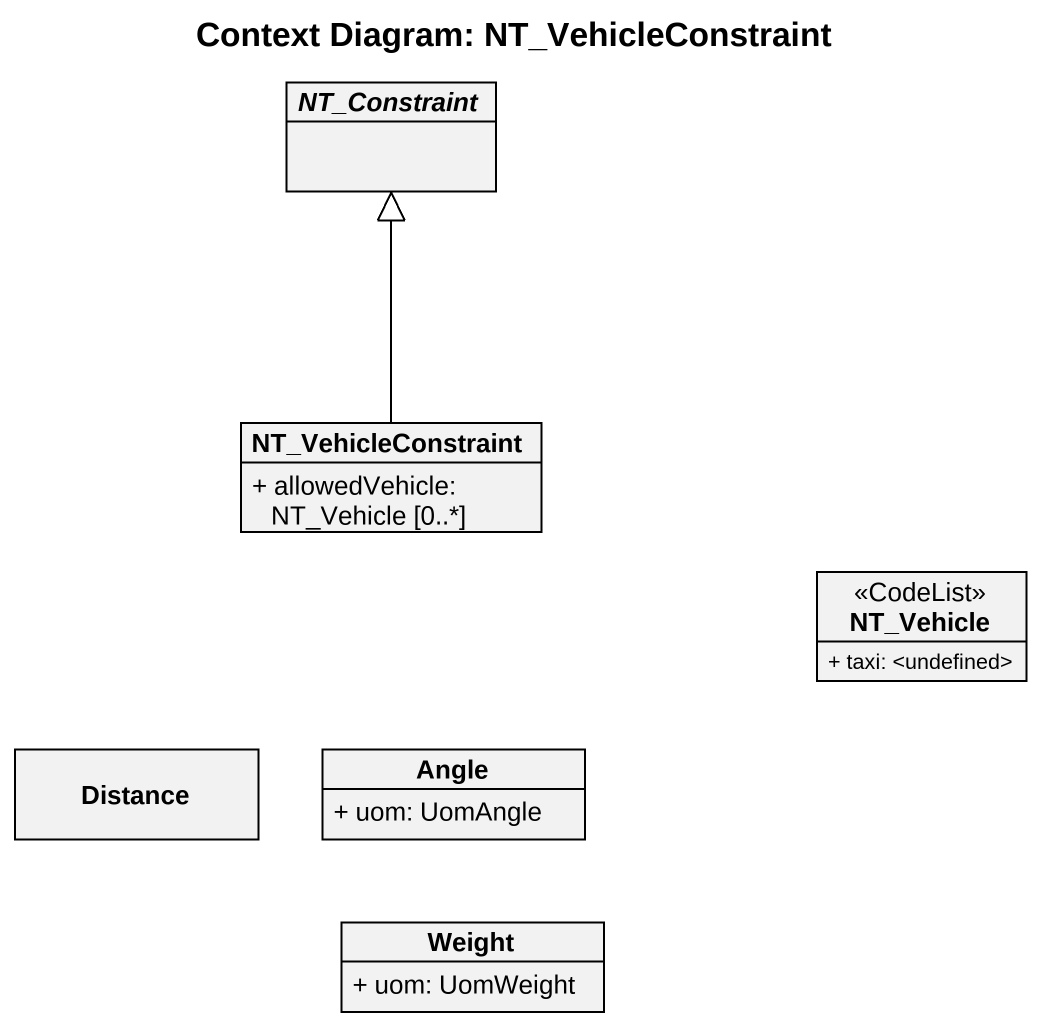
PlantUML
@startuml
title Context Diagram: NT_VehicleConstraint
hide circle
hide empty members
skinparam classAttributeIconSize 0
abstract class NT_Constraint
class NT_VehicleConstraint {
  + allowedVehicle: NT_Vehicle [0..*]
}
class NT_Vehicle <<CodeList>> {
  + taxi: <undefined>
}
class Distance
class Angle {
  + uom: UomAngle
}
class Weight {
  + uom: UomWeight
}
NT_VehicleConstraint -up-|> NT_Constraint
@enduml
